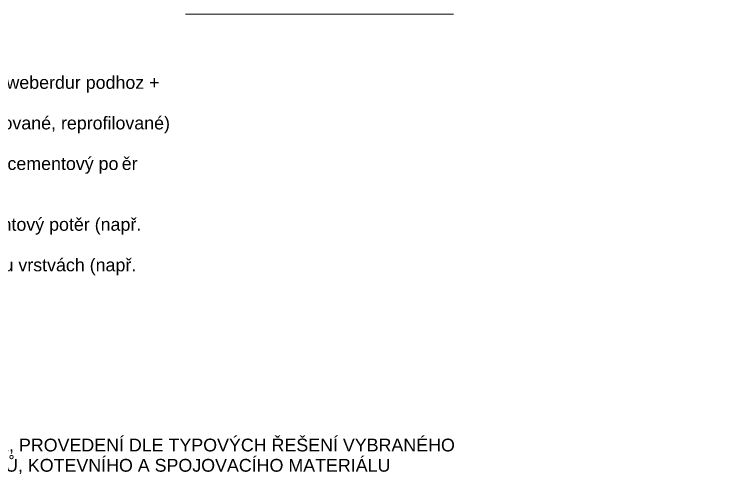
# Model space of a CAD drawing. Header units: millimetres. Extents: x 3925 to 6837, y 3411 to 5969.
# Drawn here: x 5455 to 6837, y 3411 to 4313 of the extents above; entities that cross this region are included whole.
import ezdxf

# ---------------------------------------------------------------- set-up
doc = ezdxf.new("R2010")
doc.units = ezdxf.units.MM
doc.layers.add('A-DETL', color=90, linetype='Continuous', lineweight=18)
doc.layers.add('G-ANNO-TEXT', color=231, linetype='Continuous', lineweight=9)
doc.styles.add('Arial_1', font='arial.ttf', dxfattribs={"height": 25})

msp = doc.modelspace()

# ---------------------------------------------------------------- linework, layer by layer
at = {"layer": 'A-DETL'}
msp.add_line((5790.2, 4313.2), (6315.2, 4313.2), dxfattribs=at)

# ---------------------------------------------------------------- texts
at = {"layer": 'G-ANNO-TEXT', "color": 7, "char_height": 25, "attachment_point": 1, "style": 'Arial_1', "bg_fill": 3, "box_fill_scale": 1.25, "bg_fill_color": 256, "bg_fill_true_color": 13158600, "bg_fill_transparency": 0}
for s, insert, width in [('- vyrovnávací omítka - postřik cementovou maltou a jádrovou omítkou (např. weberdur podhoz + ', (4251.7, 4192), 1811.814), ('- STÁVAJÍCÍ STROP - panel (očištěné, zbavené nesoudržných částí, vyspárované, reprofilované)', (4251.7, 4112.6), 1820.632), ('- vyrovnávací vrstva - cementová vyztužená hmota pro vyrovnání podkladu - cementový pot', (4251.7, 4033.2), 1713.206), ('Fibran XPS) - lepená k podkladu ', (4864.9, 3953.8), 618.101), ('- Hydroizolační vrstva - jednosložkový hydroizolační cementový nátěr ve dvou vrstvách (např. ', (4251.7, 3834.8), 1754.894), ('- FASÁDA JE UCELENÝ SYSTÉM DODÁVANÝ JAKO CELEK SE ZÁRUKOU OD DODAVATELE, PROVEDENÍ DLE TYPOVÝCH ŘEŠENÍ VYBRANÉHO ', (3931, 3482.3), 2899.704)]:
    msp.add_mtext(s, dxfattribs=dict(at, insert=insert, width=width))

# ---------------------------------------------------------------- next in the draw order: texts
for s, insert, width in [('ěr ', (5665.3, 4033.2), 49.705), ('- spádová vrstva - cementová vyztužená hmota pro provedení spádu - cementový potěr (např. ', (4251.7, 3914.2), 1769.324), ('SYSTÉMU, DODÁVKA KOMPLETIZOVANÁ VČETNĚ SOUVISEJÍCÍCH KLEMPÍŘSKÝCH PRVKŮ, KOTEVNÍHO A SPOJOVACÍHO MATERIÁLU', (3931, 3442.6), 2735.358)]:
    msp.add_mtext(s, dxfattribs=dict(at, insert=insert, width=width))

doc.saveas('drawing.dxf')
